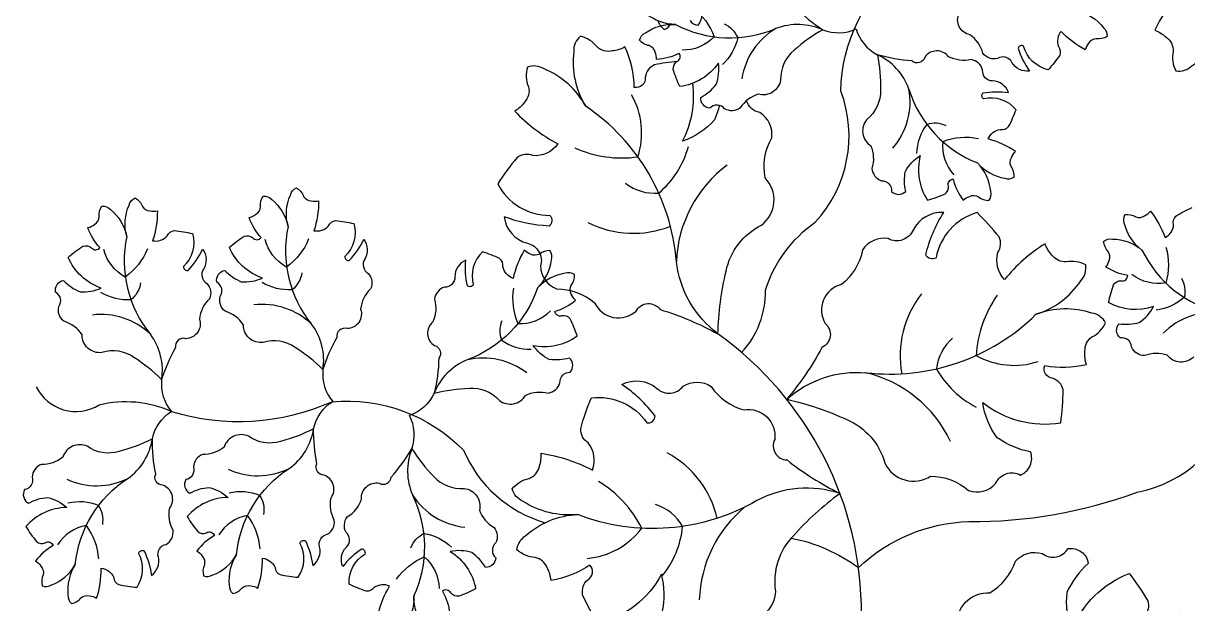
# Model space of a CAD drawing. Header units: millimetres. Extents: x 228.39 to 232.01, y 86.87 to 92.76.
# Drawn here: x 228.5624 to 228.919, y 89.063 to 89.2408 of the extents above; entities that cross this region are included whole.
import ezdxf

# ---------------------------------------------------------------- set-up
doc = ezdxf.new("R2010")
doc.units = ezdxf.units.MM
doc.layers.add('62', color=62, linetype='Continuous')
doc.layers.add('63', color=63, linetype='Continuous')

msp = doc.modelspace()

# ---------------------------------------------------------------- linework, layer by layer
at = {"layer": '62'}
for points in [[(228.7824283231212, 89.13995428980557, 0.1954096761169075), (228.7897247380819, 89.15903619732536, -0.1631901514612794), (228.8049512021723, 89.17983461111031, 0.2835782542006574), (228.8128300194897, 89.21999642607133, -0.2251438523393833), (228.8318003105026, 89.25841469715634, 0.1802530025354734), (228.8695786052133, 89.29011198834323, 0.2002582601934849), (228.8804784648282, 89.31035252101181, -0.4574430062941838), (228.8988118692977, 89.32427887631026)], [(228.7675982959638, 89.24544619863487, -0.1413864367129372), (228.7740545024743, 89.23660581209374, -0.210122964771746), (228.7641702529698, 89.23254456011595, -0.210122964771746)], [(228.7621864035743, 89.24040782119422, 0.2279428046577942), (228.7930159644179, 89.23924313793091, -0.2043996860364329), (228.8073133992205, 89.23879806524273, 0.2049975904848279), (228.8175125699504, 89.23902878254013, 0.2049975904848279)], [(228.7770566470287, 89.24061824313539, -0.1876286218963192), (228.7812222894634, 89.23636810368289, -0.1520058651265381), (228.7765777964574, 89.2281310102597)], [(228.7751776215106, 89.14563206678991, -0.2043996860364353), (228.762450028618, 89.16777882331125, 0.2279428046577944), (228.734682647339, 89.21536146143202, 0.2279428046577944)], [(228.8451067032474, 89.209401567146, 0.1876286218963192), (228.8391680153918, 89.20978659807088, 0.1520058651265381), (228.8359542192619, 89.2008931995202)], [(228.8549357851664, 89.2053817776239, 0.1413864367129372), (228.8440237339953, 89.20450875073942, 0.210122964771746), (228.847392954928, 89.19436771991408, 0.210122964771746)], [(228.7468595407893, 89.19176104405919, 0.1876286218963192), (228.7570583041222, 89.18877445131227, 0.152005865126538), (228.7661264775432, 89.20301916261681)], [(228.6004504515214, 89.17166697012085, -0.1413864367129372), (228.5936913105853, 89.16305598582699, -0.210122964771746), (228.5871026194199, 89.17146914840832, -0.210122964771746)], [(228.649838073909, 89.17473457687001, -0.1413864367129372), (228.6430789329729, 89.16612359257613, -0.210122964771746), (228.6364902418074, 89.17453675515748, -0.210122964771746)], [(228.912367466576, 89.17217754533468, -0.1413864367129372), (228.9123319296412, 89.16123068396578, -0.210122964771746), (228.9019628331909, 89.16381409154076, -0.210122964771746)], [(228.9050226813086, 89.1713243420496, 0.2279428046577942), (228.9291705559302, 89.15212281970966, -0.2043996860364329), (228.940425621235, 89.14329455619887, 0.2049975904848279), (228.9487792544467, 89.13743852288154, 0.2049975904848279)], [(228.6477549649679, 89.164321593805, -0.1876286218963192), (228.644793237533, 89.15915976923795, -0.1520058651265381), (228.6356055158297, 89.16139735571636)], [(228.5983673425804, 89.16125398705584, -0.1876286218963192), (228.5954056151454, 89.15609216248879, -0.1520058651265381), (228.5862178934421, 89.1583297489672)], [(228.9171275396855, 89.16268485008173, -0.1876286218963192), (228.9179658378837, 89.15679303216275, -0.1520058651265381), (228.9093444127923, 89.15290818303586)], [(228.7199236200026, 89.15973587303111, -0.2279428046577942), (228.6983592136677, 89.13767244881068, 0.2043996860364329), (228.6882931386038, 89.12750933588, -0.2049975904848279), (228.6807351285383, 89.12065712471149, -0.2049975904848279)], [(228.7125297718031, 89.15966633691328, 0.1413864367129372), (228.7139303766094, 89.14880938785382, 0.210122964771746), (228.7238962895826, 89.15266590629727, 0.210122964771746)], [(228.8181984969448, 89.07408090729757, -0.1841083703680773), (228.8520298054361, 89.08817913442343, 0.09065442908466861), (228.9035930194701, 89.09719001905394, 0.2835782542006574), (228.9337321372383, 89.12487901909806, -0.2251438523393833), (228.9717742345682, 89.1445928296128, 0.1802530025354734), (229.0209875359708, 89.14775016787466, -0.3316125768266109), (229.0391850190101, 89.15063865718001, 0.4605227219911265), (229.0584767428229, 89.15782854535757, 0.4605227219911265)], [(228.8607203899465, 89.15747918848952, 0.1413864367129372), (228.8542421546938, 89.13903577507676, 0.210122964771746), (228.8732349844241, 89.13719035669469, 0.210122964771746)], [(228.796251614525, 89.12563055643216, -0.2043996860364329), (228.8204651735638, 89.13376529698905, 0.2279428046577942), (228.8725711607266, 89.15165666405306, 0.2279428046577942)], [(228.7089908430874, 89.14965406730455, 0.1876286218963192), (228.7088939468058, 89.1437036998058, 0.1520058651265381), (228.71793258752, 89.14092449175568)], [(228.8470402512423, 89.14434714319485, 0.1876286218963192), (228.8421105984538, 89.13493263135719, 0.1520058651265381), (228.8542991354471, 89.12324575259049)], [(228.5663740619162, 89.12946115805101, 0.442149186598303), (228.5856658073128, 89.12390533178672, -0.1709273865300307), (228.6078045765296, 89.12188208464036, 0.1802530025354734), (228.6570273880157, 89.12488752125408, -0.2251438523393833), (228.6972312303103, 89.11007244248204, 0.2256520569911392), (228.7222523503428, 89.08782521310638, 0.09065442908466861)], [(228.6277600405341, 89.07808142401812, -0.2279428046577942), (228.6438304037078, 89.1044169843193, 0.2043996860364329), (228.6513623686681, 89.11657775055619, -0.2049975904848279), (228.6571921989171, 89.12494969138952, -0.2049975904848279)], [(228.5783724181465, 89.07501381726897, -0.2279428046577942), (228.5944427813202, 89.10134937757014, 0.2043996860364329), (228.6019747462806, 89.11351014380703, -0.2049975904848279), (228.6078045765296, 89.12188208464036, -0.2049975904848279)], [(228.7351519726197, 89.07689198467668, 0.2101229647717458), (228.7518532064729, 89.08612247426024, 0.1413864367129372), (228.7385882693547, 89.10048104220952)], [(228.6361548796462, 89.09035721702993, 0.1876286218963192), (228.6349155768498, 89.09617790348761, 0.1520058651265381), (228.6254839728229, 89.09686044932857)], [(228.8125578484735, 89.09675155335502, 0.2043996860364367), (228.7871042619243, 89.09461020400461, -0.2279428046577933), (228.7321766714369, 89.09035641547305)], [(228.5867672572586, 89.08728961028078, 0.1876286218963192), (228.5855279544623, 89.09311029673846, 0.1520058651265381), (228.5760963504353, 89.09379284257942)], [(228.7580355282817, 89.07140857121942, 0.1487400713347152), (228.7643538233907, 89.08669342869852, 0.1876286218963192), (228.7560931053014, 89.0933788640925, 0.1876286218963192)], [(228.6349501754584, 89.07980647075334, 0.1413864367129372), (228.6311516973373, 89.09007324243026, 0.210122964771746), (228.6223037664823, 89.08408105789705, 0.210122964771746)], [(228.5855625530709, 89.07673886400418, 0.1413864367129372), (228.5817640749497, 89.08700563568111, 0.210122964771746), (228.5729161440948, 89.0810134511479, 0.210122964771746)], [(228.6811073045469, 89.08017170055112, -0.1876286218963192), (228.6851506617601, 89.08453833824007, -0.1520058651265381), (228.6936030738405, 89.08029832015413)], [(228.7975901879354, 89.08312292490703, -0.1106796973527163), (228.8181984969448, 89.07408090729757, -0.1841083703680773)], [(228.6767431996601, 89.07049057728422, -0.1413864367129372), (228.6852604551991, 89.07736745119514, -0.210122964771746), (228.6897957532063, 89.0676915415284, -0.210122964771746)]]:
    msp.add_lwpolyline(points, format="xyb", dxfattribs=at)
for centre, radius, start, end in [((228.8039369382038, 89.22054457751933), 0.02165418735251583, 120.2872463401992, 171.41975540487), ((228.8299588670428, 89.24265639297752), 0.01296417636406003, 196.2493451491128, 242.5893200991914), ((228.8164618623189, 89.21454878701954), 0.01822652723244424, 19.39399772205832, 65.60245390743854), ((228.7281045352803, 89.2071777913775), 0.02370610377805731, 342.0327875484151, 29.49889450505963), ((228.8123576393554, 89.2166817401602), 0.02165418735251583, 319.2954544648263, 10.42796352949611), ((228.8676578631585, 89.23112519294351), 0.03559504258891227, 197.1971732400638, 248.5602440109438), ((228.7457133271712, 89.23477304646036), 0.03525592437372765, 245.8667065243235, 278.0567283438667), ((228.8010901170342, 89.16630484345902), 0.03866819170092113, 126.6829230409548, 177.8154321056262), ((228.6783234163206, 89.17110690979014), 0.03559504258891227, 167.8840744680207, 219.247145238899), ((228.7492691602569, 89.20699660929112), 0.03055347511947142, 242.949985042445, 291.8166944333465), ((228.6289357939331, 89.168039303041), 0.03559504258891227, 167.8840744680207, 219.247145238899), ((228.8615068663918, 89.1389949698016), 0.03055347511947142, 141.6344804195968, 190.5011898104985), ((228.6357199395429, 89.13300609815282), 0.02165418735251583, 46.01635494946892, 97.14886401413742), ((228.5863323171553, 89.12993849140368), 0.02165418735251583, 46.01635494946892, 97.14886401413742), ((228.9268921503736, 89.13058883034361), 0.02165418735251583, 83.96028596669156, 135.092795031362), ((228.6362110424951, 89.13760533212437), 0.01822652723244424, 350.8418645715245, 37.05032075690503), ((228.5868234201075, 89.13453772537521), 0.01822652723244424, 350.8418645715245, 37.05032075690503), ((228.7141505119764, 89.06022993222435), 0.1049658643867444, 359.5821735404677, 54.45095799120666), ((228.7033056510528, 89.11659078409717), 0.02165418735251583, 52.07207001193242, 103.2045790766025), ((228.6670949194261, 89.13331664993598), 0.01296417636406003, 173.8549983797717, 220.1949733298514), ((228.8114382158939, 89.09616552192797), 0.03866819170092113, 25.36741841810714, 76.49992748277828), ((228.6177072970386, 89.13024904318684), 0.01296417636406003, 173.8549983797717, 220.1949733298514), ((228.6692089745652, 89.11472267921185), 0.01296417636406003, 340.90250531761, 27.24248026768961), ((228.6983457713913, 89.10362071002065), 0.01822652723244424, 157.8893715093624, 204.0978276947425), ((228.7451536676145, 89.08230701192902), 0.03055347511947142, 12.87783339992797, 61.74454279083043), ((228.6342845130752, 89.12385354270621), 0.02165418735251583, 245.0245630740939, 296.1570721387649), ((228.5848968906876, 89.12078593595706), 0.02165418735251583, 245.0245630740939, 296.1570721387649), ((228.6497957476777, 89.08041073516657), 0.03559504258891227, 334.9315814058618, 26.29465217672758), ((228.6998552652906, 89.10799284489994), 0.02165418735251583, 213.0638618873061, 264.1963709519746), ((228.8081069131075, 89.06286169758968), 0.03866819170092113, 129.6239489019829, 178.011604792319)]:
    msp.add_arc(centre, radius, start, end, dxfattribs=at)
at = {"layer": '63'}
for points in [[(228.9001361730033, 89.25524472905506, 0.03174146131471042), (228.9070826541642, 89.24905780999548, 0.263361124047625), (228.911875010853, 89.24944654692536, -0.4961733732722903), (228.916434533163, 89.24894585795421, 0.105188829234163), (228.9089354313392, 89.23863636269232, -0.1018354407082667), (228.9123994034703, 89.2365180318964, -0.2548810045278109), (228.9145548400432, 89.23218008351006, 0.1744881383592944), (228.9154414332873, 89.22619741278218, 0.2361518438993939), (228.9203131865285, 89.22773594379146, 0.172045804718615), (228.9305192412927, 89.24149125387812, 0.1720458047186181), (228.93027351239, 89.22436490789494, 0.2361518438993874), (228.9332095002704, 89.22018387542963, 0.174488138359288), (228.9375472880352, 89.22439837349293, -0.2548810045278096), (228.941894229264, 89.22653561586952, -0.1018354407082642), (228.9459327087398, 89.22611476933025, 0.08115707204633878), (228.944813794023, 89.24260024899188, -0.2683901017028241), (228.9525822971204, 89.23920046430094, 0.2633611240475965), (228.9561535080018, 89.23598110848427, 0.03433418913963283), (228.9661815817932, 89.23678625672531, 0.2816703646801006), (228.9629144243336, 89.25516434472343, -0.447648090788793), (228.9655645805833, 89.25709988936205, -0.08047336285184804)], [(228.7989618896676, 89.24556738235633, 0.05360560279891149), (228.8073133992205, 89.23879806524273, 0.05303807838268959), (228.7984677866469, 89.23248830788037, 0.2299676780149515), (228.7943743184703, 89.223445390534, -0.453009155801419), (228.7875010803623, 89.21905801244604, 0.1775881189196565), (228.782001567757, 89.21482744793927, -0.3028472262875298), (228.7772104228944, 89.2145977058025, 0.4445358973400413), (228.7727142344499, 89.21478423034202, -0.4200628682774436), (228.7699202271504, 89.21807913925626, 0.1027662192553072), (228.7746616544867, 89.2220342518427, 0.1249756271620583), (228.7753010376865, 89.22858577145908, -0.2129696122085104), (228.7635025339656, 89.22137961085528, -0.03433418913963267), (228.7614720840622, 89.226634788746, -0.263361124047625), (228.7626312141014, 89.22906504785341, 0.4961733732722903), (228.7632784856501, 89.23155083999579, -0.105188829234163), (228.7563881538707, 89.22968260650214, 0.1018354407082667), (228.7559704544957, 89.2319177063081, 0.2548810045278109), (228.7541303032496, 89.23391070923321, -0.1744881383592944), (228.7511764514403, 89.23556773810091, -0.2361518438993939), (228.7529530883811, 89.23781024846943, -0.172045804718615), (228.7621864035743, 89.24040782119422, -0.1720458047186181), (228.7531753893556, 89.24369463063, -0.2361518438993874)], [(228.766621243576, 89.24159958783218, 0.2361518438993874), (228.7691282651687, 89.24022113424004, 0.174488138359288), (228.7702703402331, 89.24340965266197, -0.2548810045278096)], [(228.8852473152358, 89.24460144076565, -0.1720458047186181), (228.8932923398721, 89.23937850364959, -0.2361518438993874), (228.8943226924, 89.2367094841216, -0.174488138359288), (228.8910099638281, 89.23600463336535, 0.2548810045278096), (228.8886608759657, 89.23464816608487, 0.1018354407082642), (228.8875981299334, 89.23263801316004, -0.08115707204633878), (228.8802765624573, 89.23829616352674, 0.2683901017028241), (228.8794374116389, 89.23362216844785, -0.2633611240475965), (228.879822359501, 89.23095729379408, -0.03433418913963283), (228.8763225877796, 89.22654240768328, -0.2816703646801006), (228.868789918752, 89.23378989379601, 0.447648090788793), (228.8670634630795, 89.23316003939868, 0.08047336285184804), (228.8706250496715, 89.22612532604225, -0.299054732626132), (228.8651766274153, 89.22879676979812, 0.4445358973400594), (228.860827960648, 89.22995418039058, -0.3028472262875131), (228.8563212946537, 89.23159668218952, 0.1775881189196616), (228.8523266081843, 89.2372698466463, -0.5077713489282268), (228.8490827647198, 89.24378134288453, 0.5541101838924969)], [(228.7567909830447, 89.24165395997572, 0.1744881383592944), (228.758711709198, 89.23886437286946, 0.2361518438993939), (228.7607819875713, 89.24083902195969, 0.172045804718615)], [(228.762623396996, 89.22905955551421, 0.02359304653415248), (228.7557768906208, 89.22807205890334, 0.2633611240475967), (228.7529237986258, 89.22420196005434, -0.4961733732722993), (228.7495526735999, 89.22109142164425, 0.1051888292341508), (228.7466995763666, 89.2335164792657, -0.1018354407082692), (228.7428275210739, 89.23229434339096, -0.2548810045278139), (228.7381402951431, 89.2335164792657, 0.1744881383592873), (228.7330454838933, 89.23677551208964, 0.2361518438993992), (228.7310075572981, 89.23209065216619, 0.1720458047186156), (228.734682647339, 89.21536146143202, 0.1720458047186174), (228.7219255457725, 89.22679074264518, 0.2361518438993921), (228.716844227893, 89.22732108773815, 0.1744881383592826)], [(228.716844227893, 89.22732108773815, 0.1744881383592826), (228.7171753507658, 89.22128215122068, -0.2548810045278165), (228.7159335869265, 89.21660008697614, -0.1018354407082663), (228.7129647664375, 89.21383015318818, 0.08115707204633889), (228.7261343884308, 89.20385097153981, -0.268390101702822), (228.7184696848961, 89.20022323174133, 0.2633611240476109), (228.7136967194586, 89.19964305938322, 0.034334189139633), (228.7077203317239, 89.19155026522411, 0.2816703646800977), (228.7237279328812, 89.18194895585904, -0.4476480907887908), (228.7234480151548, 89.178679199406, -0.0804733628518486), (228.7096604502512, 89.18153505224157, 0.2990547326261485), (228.7168078445376, 89.17339063197254, -0.4445358973400563), (228.720832323244, 89.16643521136895, 0.3028472262875256), (228.7257666671754, 89.15943384576478, -0.1775881189196615), (228.7374095243296, 89.15519605009018, 0.5077713489282397), (228.7501469563479, 89.15264369162203, -0.5541101838924329), (228.7574896714249, 89.15309313664163, -0.0536056027989116), (228.7751776215106, 89.14563206678991, -0.05303807838268965), (228.7776760396609, 89.16487311786136, -0.229967678014949), (228.7884770401391, 89.17892769380708, 0.4530091558014059), (228.7896064459103, 89.19344484518864, -0.1775881189196614), (228.7916443725055, 89.20566621540993, 0.3028472262875249), (228.7879761098723, 89.21340641693256, -0.2706667237805238), (228.7839110152238, 89.21705105057964, 0.420062868277418)], [(228.775604479254, 89.21560461678867, -0.04325406618879267), (228.7741182195013, 89.2111658325832, -0.1249756271620578), (228.7643361770825, 89.20464776693534, 0.1521879076464949), (228.7674819721466, 89.22239561901343, 0.03433418913963278)], [(228.9209064488034, 89.13859069194109, -0.453009155801419), (228.9127699779393, 89.1391276560496, 0.1775881189196565), (228.9058331436727, 89.13897717249483, -0.3028472262875298), (228.9018370621391, 89.14163031834835, 0.4445358973400413), (228.8983252053231, 89.14444409936972, -0.4200628682774436), (228.8980260931999, 89.14875379001757, 0.1027662192553072), (228.9041890007476, 89.14913143974354, 0.1249756271620583), (228.9085851896214, 89.15403090334127, -0.2129696122085104), (228.8948108552016, 89.15521460600363, -0.03433418913963267), (228.8962881511338, 89.16065126105998, -0.263361124047625), (228.8986616706936, 89.1619225386363, 0.4961733732722903), (228.9006557089982, 89.16354177743052, -0.105188829234163), (228.8939977885867, 89.16611841559138, 0.1018354407082667), (228.8949853252483, 89.16816656481751, 0.2548810045278109), (228.8946834477586, 89.17086231837617, -0.1744881383592944), (228.8932852893719, 89.1739471422456, -0.2361518438993939), (228.8960450822193, 89.17470135376244, -0.172045804718615), (228.9050226813086, 89.1713243420496, -0.1720458047186181), (228.8997100418366, 89.17931041463619, -0.2361518438993874), (228.8998231525782, 89.18216917267641, -0.174488138359288), (228.9031436522306, 89.18150188920004, 0.2548810045278096), (228.9058381173114, 89.181815058796, 0.1018354407082642), (228.9076111511927, 89.18323860885356, -0.08115707204633878), (228.9120870405228, 89.1751400638865, 0.2683901017028241), (228.9147116790438, 89.17909754752233, -0.2633611240475965), (228.9154155826354, 89.18169644373238, -0.03433418913963283), (228.9203796903337, 89.18436051134279, -0.2816703646801006)], [(228.758073077908, 89.06032070697323, 0.1249756271620594), (228.7578642727773, 89.07207357615869, -0.2129696122085123), (228.7384120088054, 89.0568718966048, -0.03433418913963757), (228.7337329028072, 89.0657778774443, -0.2633611240476315), (228.7352909091014, 89.07032654927468, 0.4961733732723008), (228.7359295410931, 89.07486880447668, -0.1051888292341653), (228.7240896927034, 89.07014226125489, 0.1018354407082685), (228.7228905531286, 89.07402149991296, 0.2548810045278082), (228.7192177412712, 89.07717968864742, -0.1744881383592801), (228.7136381980144, 89.07951358960167, -0.2361518438994192), (228.7163300925275, 89.0838557965567, -0.1720458047186142), (228.7321766714369, 89.09035641547305, -0.1720458047186181), (228.7155181796534, 89.09433972577085, -0.2361518438993757), (228.7121898395439, 89.0982157042828, -0.1744881383592802), (228.7173435190028, 89.10138082428907, 0.2548810045278265), (228.72048629155, 89.1050668361907, 0.1018354407082649), (228.7210738711084, 89.10908444475159, -0.08115707204633917), (228.7367749003782, 89.10393656269338, 0.2683901017028146), (228.7353948653468, 89.11230338285584, -0.263361124047613), (228.7331551054355, 89.11655794212483, -0.034334189139631), (228.7364072220313, 89.12607814513231, -0.2816703646801013), (228.7534129458897, 89.11838179584305, 0.4476480907887236), (228.755942004989, 89.12047309239499, 0.08047336285184782), (228.7457460316037, 89.13018365201398, -0.2990547326261498), (228.7565106649557, 89.1289428879749, 0.4445358973400735), (228.7645201380049, 89.12959300035426, -0.302847226287535), (228.7730852831564, 89.12952117493471, 0.1775881189196651), (228.7831967179476, 89.12236059385806, -0.5077713489282355), (228.7925454220589, 89.1133407025277, 0.5541101838924959), (228.7963553698443, 89.107047709329, 0.05360560279891149), (228.8125578484735, 89.09675155335502, 0.05303807838268965), (228.7981599890308, 89.08374533241825, 0.2299676780149539), (228.7927522793419, 89.06686488834042, -0.4530091558014004), (228.7814591594868, 89.05767311562946, 0.1775881189196833)], [(228.6711596598621, 89.05982316215598, -0.08115707204633878), (228.674621135905, 89.06840443242808, 0.2683901017028241), (228.6698946775891, 89.06794508954803, -0.2633611240475965), (228.6674339467651, 89.06685213685527, -0.03433418913963283), (228.6622356284758, 89.06902402737651, -0.2816703646801006), (228.6671696988169, 89.07823934655181, 0.447648090788793), (228.6660954058538, 89.07973040670498, 0.08047336285184804), (228.6602896220675, 89.07439514985211, -0.299054732626132), (228.6613840212764, 89.08036375163095, 0.4445358973400594), (228.6613192137501, 89.08486334071407, -0.3028472262875131), (228.6616785008446, 89.08964651573987, 0.1775881189196616), (228.6660563112641, 89.09502955306775, -0.5077713489282268), (228.6714446070689, 89.09991712628991, 0.5541101838924969), (228.6751028393242, 89.10181147946604, 0.05360560279891149), (228.6814596443965, 89.11048110432925, 0.05303807838268959), (228.6881904942519, 89.10195153458636, 0.2299676780149515), (228.6974210914018, 89.09830093023913, -0.453009155801419), (228.7021362728773, 89.09164829525518, 0.1775881189196565), (228.7066282787, 89.0863601766265, -0.3028472262875298), (228.707089844319, 89.0815857858043, 0.4445358973400413), (228.7071213436489, 89.07708584027968, -0.4200628682774436), (228.7039656506151, 89.07413550080449, 0.1027662192553072), (228.6997854965853, 89.0786797676369, 0.1249756271620583), (228.6932106954328, 89.07900103071361, -0.2129696122085104), (228.7009799404439, 89.06756546021369, -0.03433418913963267), (228.6958292914691, 89.065282822132, -0.263361124047625), (228.6933457347933, 89.06632286444591, 0.4961733732722903), (228.6908315057877, 89.06684895905777, -0.105188829234163), (228.6930313282197, 89.06005721777254, 0.1018354407082667)], [(228.854366124917, 89.00714500855504, -0.08379440785387525), (228.8539703358732, 89.00979329171787, 0.5541101838924969), (228.8494486501538, 89.01559603449884, 0.05360560279891149), (228.8321504698714, 89.02392094293582, 0.05303807838268959), (228.8449236272586, 89.03852596227668, 0.2299676780149515), (228.8483143135344, 89.05592412203349, -0.453009155801419), (228.8584515077965, 89.06637689841699, 0.1775881189196565), (228.8662662276584, 89.07599174050483, -0.3028472262875298), (228.8744968816027, 89.07836307051254, 0.4445358973400413), (228.8823863545481, 89.07988967500461, -0.4200628682774436), (228.8885975411031, 89.07531441927766, 0.1027662192553072), (228.8819867091462, 89.06649025167583, 0.1249756271620583), (228.8835724268401, 89.05484297589697, -0.2129696122085104), (228.9011076298223, 89.07222107393042, -0.03433418913963267), (228.9067989218752, 89.06392530859951, -0.263361124047625), (228.905785126529, 89.05922530668147, 0.4961733732722903), (228.9056836084633, 89.05463949953081, -0.105188829234163), (228.9168874317294, 89.06072197969445, 0.1018354407082667), (228.9185332457045, 89.05701014394307, 0.2548810045278109), (228.9225510981206, 89.05430448968106, -0.1744881383592944)], [(228.6850796300186, 89.05623246489355, -0.172045804718615), (228.6820378255287, 89.06532910817346, -0.1720458047186181), (228.6791913874429, 89.05616945295391, -0.2361518438993874)]]:
    msp.add_lwpolyline(points, format="xyb", dxfattribs=at)
for points in [[(228.8563011449905, 89.21941337600813, -0.08047336285184804), (228.8641850781706, 89.21953863043287, 0.299054732626132), (228.8592832249572, 89.22311546589134, -0.4445358973400594), (228.8562333940073, 89.22642439821303, 0.3028472262875131), (228.852680715711, 89.2296471807788, -0.1775881189196616), (228.8457998530808, 89.23053939398591, 0.5077713489282268), (228.838526914722, 89.23037669391842, -0.5541101838924969), (228.8345691769395, 89.2292332129024, -0.05360560279891149), (228.8239906105545, 89.23114771002558, -0.05303807838268959), (228.8249780491504, 89.22032722645072, -0.2299676780149515), (228.8207940364549, 89.21132584468961, 0.453009155801419), (228.8219519848084, 89.20325431173818, -0.1775881189196565), (228.8223327111258, 89.1963262988619, 0.3028472262875298), (228.8252838375541, 89.19254493623076, -0.4445358973400413), (228.8283580780082, 89.18925866972262, 0.4200628682774436), (228.8326780210761, 89.18929018848021, -0.1027662192553072), (228.8325830116359, 89.19546392494716, -0.1249756271620583), (228.8371317398898, 89.20022210647292, 0.2129696122085104), (228.8393659094308, 89.18657872246588, 0.03433418913963267), (228.844673592116, 89.18846767084683, 0.263361124047625), (228.8457595341264, 89.19093150357797, -0.4961733732722903), (228.8472214531302, 89.193043591611, 0.105188829234163), (228.8502999655439, 89.18660233942406, -0.1018354407082667), (228.85226654963, 89.18774369429566, -0.2548810045278109), (228.8549774985123, 89.18764896612993, 0.1744881383592944), (228.8581602585673, 89.186490940391, 0.2361518438993939), (228.8587010947901, 89.18930035096128, 0.172045804718615), (228.8546470659865, 89.1979932413883, 0.1720458047186181), (228.8630162213203, 89.19330722682201, 0.2361518438993874), (228.8658579441948, 89.19363874254894, 0.174488138359288), (228.8649385503599, 89.1968984511488, -0.2548810045278096), (228.8650446361159, 89.1996089793409, -0.1018354407082642), (228.8663283501045, 89.20148573779792, 0.08115707204633878), (228.8579110756641, 89.20532884941143, -0.2683901017028241), (228.8616561347741, 89.20824859877675, 0.2633611240475965), (228.8641935533657, 89.20914929221401, 0.03433418913963283), (228.8664699847224, 89.21430268738138, 0.2816703646801006), (228.8565479986663, 89.2175922694726, -0.447648090788793)], [(228.662285991682, 89.16811647262615, 0.08047336285184804), (228.6667481936677, 89.17461730676476, -0.299054732626132), (228.6670194608409, 89.16855526660127, 0.4445358973400594), (228.6680911711574, 89.1641846901027, -0.3028472262875131), (228.6688131412365, 89.15944268527895, 0.1775881189196616), (228.6657532892807, 89.15321535672238, -0.5077713489282268), (228.6615976076301, 89.14724439250371, 0.5541101838924969), (228.6584570606745, 89.14457827134945, 0.05360560279891149), (228.654205232953, 89.13470440042553, 0.05303807838268959), (228.6457337971713, 89.14150827252692, 0.2299676780149515), (228.6359198033542, 89.14299701736829, -0.453009155801419), (228.6298334517171, 89.1484235090826, 0.1775881189196565), (228.6242704441997, 89.15257022613386, -0.3028472262875298), (228.6227504758978, 89.15711968180518, 0.4445358973400413), (228.6217111463984, 89.16149807147765, -0.4200628682774436), (228.6241252485985, 89.16508066999128, 0.1027662192553072), (228.629217609773, 89.16158897893601, 0.1249756271620583), (228.6356971322134, 89.16274958614996, -0.2129696122085104), (228.6255623619964, 89.17215277036335, -0.03433418913963267), (228.6300703216184, 89.17553181187236, -0.263361124047625), (228.6327238055786, 89.17507490416872, 0.4961733732722903), (228.6352919836307, 89.17512574239986, -0.105188829234163), (228.6316258111526, 89.18125160134193, 0.1018354407082667), (228.6336639818238, 89.18225957169149, 0.2548810045278109), (228.635083509375, 89.18457109906518, -0.1744881383592944), (228.6358777311776, 89.18786354449492, -0.2361518438993939), (228.6385178964468, 89.18676135625154, -0.172045804718615), (228.6435212556231, 89.17857796511647, -0.1720458047186181), (228.6442421963519, 89.18814257373275, -0.2361518438993874), (228.6460892187897, 89.19032747640495, -0.174488138359288), (228.6482975015366, 89.18775950590488, 0.2548810045278096), (228.6506149562038, 89.18634967572604, 0.1018354407082642), (228.652888520271, 89.18638208472304, -0.08115707204633878), (228.6514385494768, 89.17724328827194, 0.2683901017028241), (228.6559417904361, 89.17875034665026, -0.2633611240475965), (228.6580949332584, 89.18036704630185, -0.03433418913963283), (228.6636478010509, 89.17941558387331, -0.2816703646801006), (228.6609048219531, 89.16932879928639, 0.447648090788793)], [(228.6128983692944, 89.165048865877, 0.08047336285184804), (228.6173605712802, 89.1715497000156, -0.299054732626132), (228.6176318384533, 89.16548765985212, 0.4445358973400594), (228.6187035487698, 89.16111708335356, -0.3028472262875131), (228.619425518849, 89.15637507852979, 0.1775881189196616), (228.6163656668932, 89.15014774997323, -0.5077713489282268), (228.6122099852425, 89.14417678575455, 0.5541101838924969), (228.609069438287, 89.14151066460029, 0.05360560279891149), (228.6048176105654, 89.13163679367638, 0.05303807838268959), (228.5963461747837, 89.13844066577776, 0.2299676780149515), (228.5865321809666, 89.13992941061913, -0.453009155801419), (228.5804458293296, 89.14535590233345, 0.1775881189196565), (228.5748828218121, 89.1495026193847, -0.3028472262875298), (228.5733628535103, 89.15405207505603, 0.4445358973400413), (228.5723235240109, 89.1584304647285, -0.4200628682774436), (228.574737626211, 89.16201306324213, 0.1027662192553072), (228.5798299873855, 89.15852137218685, 0.1249756271620583), (228.5863095098258, 89.1596819794008, -0.2129696122085104), (228.5761747396089, 89.1690851636142, -0.03433418913963267), (228.5806826992309, 89.1724642051232, -0.263361124047625), (228.5833361831911, 89.17200729741957, 0.4961733732722903), (228.5859043612432, 89.1720581356507, -0.105188829234163), (228.5822381887651, 89.17818399459277, 0.1018354407082667), (228.5842763594362, 89.17919196494233, 0.2548810045278109), (228.5856958869874, 89.18150349231603, -0.1744881383592944), (228.5864901087901, 89.18479593774578, -0.2361518438993939), (228.5891302740592, 89.18369374950238, -0.172045804718615), (228.5941336332356, 89.17551035836732, -0.1720458047186181), (228.5948545739644, 89.18507496698359, -0.2361518438993874), (228.5967015964021, 89.18725986965579, -0.174488138359288), (228.5989098791491, 89.18469189915572, 0.2548810045278096), (228.6012273338163, 89.18328206897688, 0.1018354407082642), (228.6035008978834, 89.18331447797388, -0.08115707204633878), (228.6020509270892, 89.17417568152278, 0.2683901017028241), (228.6065541680485, 89.1756827399011, -0.2633611240475965), (228.6087073108709, 89.1772994395527, -0.03433418913963283), (228.6142601786633, 89.17634797712415, -0.2816703646801006), (228.6115171995656, 89.16626119253723, 0.447648090788793)], [(228.8388063072552, 89.1698703945254, -0.08047336285184804), (228.8443119256394, 89.182829600041, 0.299054732626132), (228.8349234189436, 89.17741916857703, -0.4445358973400594), (228.8273135516041, 89.17483765280008, 0.3028472262875131), (228.8194801063427, 89.17137297306121, -0.1775881189196616), (228.8130402241997, 89.16078793867872, 0.5077713489282268), (228.808038248884, 89.14879890405905, -0.5541101838924969), (228.8070382322863, 89.14151073334678, -0.05360560279891149), (228.796251614525, 89.12563055643216, -0.05303807838268959), (228.8146284319487, 89.11940538808406, -0.2299676780149515), (228.826290528918, 89.10605667239214, 0.453009155801419), (228.8403038876812, 89.10210078844509, -0.1775881189196565), (228.8518878293688, 89.0977045025272, 0.3028472262875298), (228.8601973290513, 89.09978274346234, -0.4445358973400413), (228.8677878792661, 89.10242051753667, 0.4200628682774436), (228.8708652204619, 89.10949453863874, -0.1027662192553072), (228.8607193755091, 89.11381088700514, -0.1249756271620583), (228.8562473598359, 89.12468170157865, 0.2129696122085104), (228.880134799023, 89.11844696950976, 0.03433418913963267), (228.8808957514253, 89.12847849377567, 0.263361124047625), (228.8776606905666, 89.13203548411497, -0.4961733732722903), (228.8752720695429, 89.13595140325938, 0.105188829234163), (228.8880154143851, 89.13631110167418, -0.1018354407082667), (228.8875767766477, 89.14034768751141, -0.2548810045278109), (228.8896948437756, 89.14470400415097, 0.1744881383592944), (228.8938901867576, 89.14906032070077, 0.2361518438993939), (228.8896962576533, 89.1519778566436, 0.172045804718615), (228.8725711607266, 89.15165666405306, 0.1720458047186181), (228.8862813649886, 89.1619232315672, 0.2361518438993874), (228.8877984140135, 89.16680171694343, 0.174488138359288), (228.881811894655, 89.16766193935035, -0.2548810045278096), (228.8774644905991, 89.16979824012435, -0.1018354407082642), (228.8753309166121, 89.17325284434601, 0.08115707204633878), (228.8629616830462, 89.16229724893509, -0.2683901017028241), (228.8609083636732, 89.1705247671436, 0.2633611240475965), (228.8612759796368, 89.1753187902492, 0.03433418913963283), (228.8545131324513, 89.1827669058231, 0.2816703646801006), (228.8419575817924, 89.16895435414052, -0.447648090788793)], [(228.6984485057141, 89.16035037345848, -0.08047336285184804), (228.6979414839232, 89.16821898324439, 0.299054732626132), (228.6946063038484, 89.16314961536553, -0.4445358973400594), (228.69144899651, 89.15994307325549, 0.3028472262875131), (228.6884020967771, 89.15623844742258, -0.1775881189196616), (228.6878442545906, 89.14932244228685, 0.5077713489282268), (228.6883590801799, 89.14206592395539, -0.5541101838924969), (228.6896929399374, 89.1381682252322, -0.05360560279891149), (228.6882931386038, 89.12750933588, -0.05303807838268959), (228.6990530852225, 89.1290197823492, -0.2299676780149515), (228.7082465817186, 89.12527672771132, 0.453009155801419), (228.7162525451517, 89.12682431876962, -0.1775881189196565), (228.723153981293, 89.12754020572349, 0.3028472262875298), (228.7267879457596, 89.13067104471635, -0.4445358973400413), (228.7299214314462, 89.13390086969368, 0.4200628682774436), (228.729680682503, 89.13821421427633, -0.1027662192553072), (228.7235187965137, 89.1378202475119, -0.1249756271620583), (228.7185458511059, 89.1421331391325, 0.2129696122085104), (228.732064989761, 89.14502560014785, 0.03433418913963267), (228.7299211436344, 89.15023554690939, 0.263361124047625), (228.7274075981336, 89.15120086074042, -0.4961733732722903), (228.725227171258, 89.15255874942261, 0.105188829234163), (228.7315117317006, 89.15594567553059, -0.1018354407082667), (228.7302764512923, 89.15785466118362, -0.2548810045278109), (228.7302397441426, 89.16056701622178, 0.1744881383592944), (228.7312422307136, 89.16380213690805, 0.2361518438993939), (228.7284099191635, 89.16420624438815, 0.172045804718615), (228.7199236200026, 89.15973587303111, 0.1720458047186181), (228.7241987135436, 89.16832220337261, 0.2361518438993874), (228.7237299279461, 89.17114453071649, 0.174488138359288), (228.7205185836559, 89.1700683090714, -0.2548810045278096), (228.7178060986283, 89.17004296655728, -0.1018354407082642), (228.7158693576781, 89.17123425930139, 0.08115707204633878), (228.7124385085061, 89.16264069834926, -0.2683901017028241), (228.7093407683587, 89.16623992188673, 0.2633611240475965), (228.7083182144142, 89.16873073003016, 0.03433418913963283), (228.7030605942218, 89.17075484746394, 0.2816703646801006), (228.7002555161403, 89.16068515558233, -0.447648090788793)], [(228.6488264833682, 89.08229605695564, -0.08047336285184804), (228.651084299022, 89.07474129954505, 0.299054732626132), (228.6531983558955, 89.08042924120778, -0.4445358973400594), (228.6555566052796, 89.08426188543527, 0.3028472262875131), (228.6576956142243, 89.08855519316691, -0.1775881189196616), (228.6566890881498, 89.09542026565043, 0.5077713489282268), (228.6545608633168, 89.10237675634203, -0.5541101838924969), (228.6523872997753, 89.10587630755902, -0.05360560279891149), (228.6513623686681, 89.11657775055619, -0.05303807838268959), (228.6412147515741, 89.11269396798147, -0.2299676780149515), (228.6314161923386, 89.11428112668594, 0.453009155801419), (228.623960812469, 89.11097843088163, -0.1775881189196565), (228.6173954358573, 89.10873384965369, 0.3028472262875298), (228.6145556889609, 89.10486814297725, -0.4445358973400413), (228.6122258738098, 89.10101814774426, 0.4200628682774436), (228.6134273035182, 89.09686851303766, -0.1027662192553072), (228.6193441030896, 89.09863359988775, -0.1249756271620583), (228.6251572229037, 89.0955450956888, 0.2129696122085104), (228.6126303869608, 89.08969600841293, 0.03433418913963267), (228.6158874590912, 89.08509915050662, 0.263361124047625), (228.6185534189761, 89.08472179170037, -0.4961733732722903), (228.620982728958, 89.08388718038664, 0.105188829234163), (228.6156172273444, 89.07917778967737, -0.1018354407082667), (228.6172489635009, 89.07759425533094, -0.2548810045278109), (228.6178926922837, 89.07495914043365, 0.1744881383592944), (228.617640842633, 89.0715816329306, 0.2361518438993939), (228.6204916674455, 89.0718226504831, 0.172045804718615), (228.6277600405341, 89.07808142401812, 0.1720458047186181), (228.6255182879028, 89.06875532951629, 0.2361518438993874), (228.6266077509677, 89.06610988781354, 0.174488138359288), (228.6294961589822, 89.06787852692909, -0.2548810045278096), (228.6321339478659, 89.0685112093716, -0.1018354407082642), (228.6342884308805, 89.06778433465749, 0.08115707204633878), (228.6357057991954, 89.07692824426654, -0.2683901017028241), (228.6395314622465, 89.0741149354827, 0.2633611240475965), (228.641086295981, 89.07191670122882, 0.03433418913963283), (228.6466638344993, 89.07112254409698, 0.2816703646801006), (228.6471404891611, 89.08156476407011, -0.447648090788793)], [(228.5994388609807, 89.0792284502065, -0.08047336285184804), (228.6016966766344, 89.0716736927959, 0.299054732626132), (228.6038107335079, 89.07736163445863, -0.4445358973400594), (228.6061689828921, 89.08119427868611, 0.3028472262875131), (228.6083079918367, 89.08548758641776, -0.1775881189196616), (228.6073014657623, 89.09235265890129, 0.5077713489282268), (228.6051732409292, 89.09930914959287, -0.5541101838924969), (228.6029996773877, 89.10280870080986, -0.05360560279891149), (228.6019747462806, 89.11351014380703, -0.05303807838268959), (228.5918271291866, 89.10962636123232, -0.2299676780149515), (228.582028569951, 89.1112135199368, 0.453009155801419), (228.5745731900815, 89.10791082413247, -0.1775881189196565), (228.5680078134697, 89.10566624290453, 0.3028472262875298), (228.5651680665733, 89.1018005362281, -0.4445358973400413), (228.5628382514222, 89.0979505409951, 0.4200628682774436), (228.5640396811307, 89.09380090628851, -0.1027662192553072), (228.5699564807021, 89.09556599313859, -0.1249756271620583), (228.5757696005162, 89.09247748893965, 0.2129696122085104), (228.5632427645733, 89.08662840166377, 0.03433418913963267), (228.5664998367036, 89.08203154375747, 0.263361124047625), (228.5691657965886, 89.08165418495122, -0.4961733732722903), (228.5715951065704, 89.08081957363748, 0.105188829234163), (228.5662296049569, 89.07611018292822, -0.1018354407082667), (228.5678613411133, 89.07452664858178, -0.2548810045278109), (228.5685050698962, 89.0718915336845, 0.1744881383592944), (228.5682532202454, 89.06851402618146, 0.2361518438993939), (228.571104045058, 89.06875504373394, 0.172045804718615), (228.5783724181465, 89.07501381726897, 0.1720458047186181), (228.5761306655152, 89.06568772276714, 0.2361518438993874), (228.5772201285801, 89.06304228106438, 0.174488138359288), (228.5801085365947, 89.06481092017994, -0.2548810045278096), (228.5827463254783, 89.06544360262244, -0.1018354407082642), (228.584900808493, 89.06471672790833, 0.08115707204633878), (228.5863181768079, 89.07386063751738, -0.2683901017028241), (228.590143839859, 89.07104732873354, 0.2633611240475965), (228.5916986735935, 89.06884909447966, 0.03433418913963283), (228.5972762121118, 89.06805493734782, 0.2816703646801006), (228.5977528667735, 89.07849715732095, -0.447648090788793)]]:
    msp.add_lwpolyline(points, format="xyb", close=True, dxfattribs=at)

doc.saveas('drawing.dxf')
